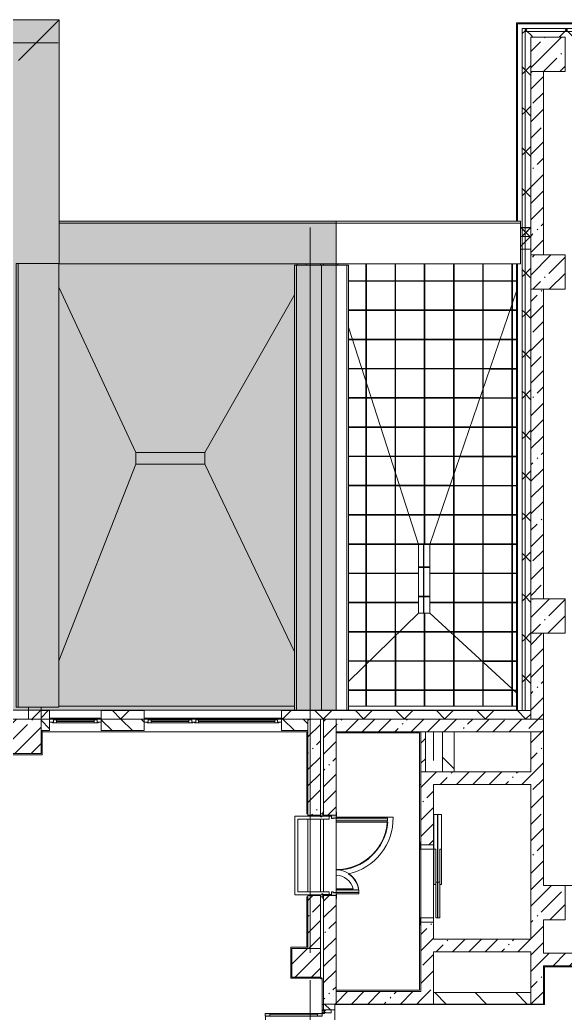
# Model space of a CAD drawing. Header units: millimetres. Extents: x 81682 to 274809, y -8553 to 29000.
# Drawn here: x 181039 to 190559, y 10072 to 27400 of the extents above; entities that cross this region are included whole.
import ezdxf

# ---------------------------------------------------------------- set-up
doc = ezdxf.new("R2010")
doc.units = ezdxf.units.MM
doc.linetypes.add('200_ШТРИХ__ш1_п0_6_', pattern=[800, 500, -300])
doc.linetypes.add('Осевая', pattern=[3175, 635, -476.25, 1587.5, -476.25])
for name, color, linetype, lineweight in [('A-DETL-3', 7, 'Continuous', 5), ('A-DETL-MBND-1', 7, '200_ШТРИХ__ш1_п0_6_', 9), ('A-GENM-3', 7, 'Continuous', 5), ('A-GLAZ-3', 7, 'Continuous', 5), ('A-GLAZ-CWMG-2', 7, 'Continuous', 5), ('A-ROOF', 7, 'Continuous', 5), ('A-ROOF-PATT', 7, 'Continuous', 5), ('A-WALL', 7, 'Continuous', 9), ('A-WALL-7', 7, 'Continuous', 5), ('I-WALL-2', 7, 'Continuous', 5), ('S-COLS-1', 7, 'Continuous', 5), ('Оси', 7, 'Continuous', 9), ('Оси-2', 7, 'Осевая', 9)]:
    doc.layers.add(name, color=color, linetype=linetype, lineweight=lineweight)
doc.layers.add('A-DETL-GENF-2', color=7, linetype='Continuous', lineweight=9, true_color=0xc0c0c0, transparency=0.4)
for name, color, linetype, lineweight, true_color in [('A-DETL-GENF-3', 7, 'Continuous', 5, 0xaaaaaa), ('A-DETL-GENF-4', 7, 'Continuous', 5, 0xe2e2e2), ('A-DOOR-3', 7, 'Continuous', 5, 0xe2e2e2), ('A-DOOR-4', 7, 'Continuous', 5, 0xaaaaaa), ('A-DOOR-FRAM-2', 7, 'Continuous', 5, 0xe2e2e2), ('A-DOOR-FRAM-4', 7, 'Continuous', 5, 0xaaaaaa), ('A-FLOR-1', 7, 'Continuous', 5, 0xb7b7b7), ('A-FLOR-2', 7, 'Continuous', 5, 0xaaaaaa), ('A-GENM-4', 7, 'Continuous', 5, 0x737373), ('A-WALL-8', 7, 'Continuous', 5, 0x737373), ('I-WALL-3', 7, 'Continuous', 5, 0x737373)]:
    doc.layers.add(name, color=color, linetype=linetype, lineweight=lineweight, true_color=true_color)
pattern_1 = [(45, (147798.7, 0), (-353.5534, 353.5534), []), (135, (147798.7, 0), (-353.5534, -353.5534), [])]
pattern_2 = [(45, (147798.7, 0), (-285.123, 285.123), []), (45, (148083.8, 0), (-285.123, 285.123), [504.031, -100.806, 16.764, -84.042])]
pattern_3 = [(135, (147798.7, 0), (-353.5534, -353.5534), [])]

# ---------------------------------------------------------------- blocks, each defined once
blk = doc.blocks.new('парапет1 - парапет-18629556-3_7_3_птичка')
at = {"layer": 'A-GENM-3'}
blk.add_line((-2411, 27400), (33928, 27400), dxfattribs=at)
at = {"layer": 'A-GENM-4'}
for p, q in [((33926, 27398), (33219, 26691)), ((33928, 27398), (33928, 23147)), ((33928, 23147), (33920, 23147))]:
    blk.add_line(p, q, dxfattribs=at)
blk = doc.blocks.new('BSC_Колонна _Прямоугольная - 600х600-V72-3_7_3_птичка')
at = {"layer": 'S-COLS-1'}
h = blk.add_hatch(dxfattribs=at)
h.set_pattern_fill('FP_83', color=256, style=0, pattern_type=2)
h.set_pattern_definition([(45, (-42460, -26800), (-285.123, 285.123), []), (45, (-42174.88, -26800), (-285.123, 285.123), [504.031, -100.806, 16.764, -84.042])])
h.paths.add_polyline_path([(-300, -300), (300, -300), (300, 300), (-300, 300)])
for p, q in [((300, 300), (-300, 300)), ((-300, 300), (-300, -300)), ((300, -300), (300, 300)), ((-300, -300), (300, -300))]:
    blk.add_line(p, q, dxfattribs=at)
blk = doc.blocks.new('BSC_Колонна _Прямоугольная - 600х600-V77-3_7_3_птичка')
at = {"layer": 'S-COLS-1'}
h = blk.add_hatch(dxfattribs=at)
h.set_pattern_fill('FP_89', color=256, style=0, pattern_type=2)
h.set_pattern_definition([(45, (-42460, -17000), (-285.123, 285.123), []), (45, (-42174.88, -17000), (-285.123, 285.123), [504.031, -100.806, 16.764, -84.042])])
h.paths.add_polyline_path([(-300, -300), (300, -300), (300, 300), (-300, 300)])
for p, q in [((300, 300), (-300, 300)), ((-300, 300), (-300, -300)), ((300, -300), (300, 300)), ((-300, -300), (300, -300))]:
    blk.add_line(p, q, dxfattribs=at)
blk = doc.blocks.new('BSC_Колонна _Прямоугольная - 600х600-V78-3_7_3_птичка')
at = {"layer": 'S-COLS-1'}
h = blk.add_hatch(dxfattribs=at)
h.set_pattern_fill('FP_90', color=256, style=0, pattern_type=2)
h.set_pattern_definition([(45, (-42460, -23000), (-285.123, 285.123), []), (45, (-42174.88, -23000), (-285.123, 285.123), [504.031, -100.806, 16.764, -84.042])])
h.paths.add_polyline_path([(-300, -300), (300, -300), (300, 300), (-300, 300), (-300, -210)])
for p, q in [((300, 300), (-300, 300)), ((-300, 300), (-300, -300)), ((300, -300), (300, 300)), ((-300, -300), (300, -300))]:
    blk.add_line(p, q, dxfattribs=at)
blk = doc.blocks.new('BSC_Колонна _Прямоугольная - 600х600-V92-3_7_3_птичка')
at = {"layer": 'S-COLS-1'}
h = blk.add_hatch(dxfattribs=at)
h.set_pattern_fill('FP_102', color=256, style=0, pattern_type=2)
h.set_pattern_definition([(45, (-33310, -14900), (-285.123, 285.123), []), (45, (-33024.88, -14900), (-285.123, 285.123), [504.031, -100.806, 16.764, -84.042])])
h.paths.add_polyline_path([(-300, -300), (300, -300), (300, 300), (-300, 300), (-300, -208)])
for p, q in [((300, 300), (-300, 300)), ((-300, 300), (-300, -300)), ((300, -300), (300, 300)), ((-300, -300), (300, -300))]:
    blk.add_line(p, q, dxfattribs=at)
blk = doc.blocks.new('110_Дверь_СКБ_2Ст - Д-2 1450x2100h_Лестничная клетка EIS60-31576737-3_7_3_птичка')
at = {"layer": 'A-DOOR-3'}
for points in [[(-588, 507), (-588, 1010), (-638, 1010), (-638, 110), (-588, 110)], [(662, 510), (612, 510), (612, 110), (662, 110)], [(712, 30), (698, 30), (698, -110), (712, -110)]]:
    blk.add_hatch(color=256, dxfattribs=at).paths.add_polyline_path(points)
h = blk.add_hatch(color=256, dxfattribs=at)
h.paths.add_polyline_path([(712, 110), (662, 110), (662, 60), (652, 60), (652, 30), (712, 30)])
h.paths.add_polyline_path([(-628, 30), (-628, 60), (-638, 60), (-638, 110), (-688, 110), (-688, 30)])
at = {"layer": 'A-DOOR-FRAM-2'}
for points in [[(-673, 110), (-673, 118), (-743, 118), (-743, 110), (-697, 110)], [(-673, 30), (-688, 30), (-688, -110), (-673, -110)], [(767, 110), (767, 118), (698, 118), (698, 110)], [(-673, -110), (-743, -110), (-743, -118), (-673, -118)], [(767, -118), (767, -110), (698, -110), (698, -118)]]:
    blk.add_hatch(color=256, dxfattribs=at).paths.add_polyline_path(points)
at = {"layer": 'A-DOOR-4'}
for p, q in [((-638, 1010), (-638, 110)), ((-588, 1010), (-638, 1010)), ((-588, 110), (-588, 1010)), ((662, 510), (612, 510)), ((612, 510), (612, 110)), ((662, 110), (662, 510)), ((-638, 110), (-588, 110)), ((612, 110), (662, 110))]:
    blk.add_line(p, q, dxfattribs=at)
for centre, radius, start, end in [((-638, 110), 900, 0, 90), ((662, 110), 400, 90, 180)]:
    blk.add_arc(centre, radius, start, end, dxfattribs=at)
at = {"layer": 'A-DOOR-FRAM-4'}
for p, q in [((-673, 118), (-743, 118)), ((-743, 118), (-743, 110)), ((-743, 110), (-673, 110)), ((-638, 110), (-688, 110)), ((-688, 110), (-688, 30)), ((-688, 30), (-628, 30)), ((-673, 30), (-688, 30)), ((-688, 30), (-688, -110)), ((-673, 110), (-673, 118)), ((-673, -110), (-673, 30)), ((-638, 60), (-638, 110)), ((-628, 60), (-638, 60)), ((-628, 30), (-628, 60)), ((662, 60), (652, 60)), ((652, 60), (652, 30)), ((652, 30), (712, 30)), ((662, 110), (662, 60)), ((712, 110), (662, 110)), ((767, 118), (698, 118)), ((698, 118), (698, 110)), ((698, 110), (767, 110)), ((712, 30), (698, 30)), ((698, 30), (698, -110)), ((712, 30), (712, 110)), ((712, -110), (712, 30)), ((767, 110), (767, 118)), ((-673, -110), (-743, -110)), ((-743, -110), (-743, -118)), ((-743, -118), (-673, -118)), ((-688, -110), (-673, -110)), ((-673, -118), (-673, -110)), ((698, -110), (712, -110)), ((767, -110), (698, -110)), ((698, -110), (698, -118)), ((698, -118), (767, -118)), ((767, -118), (767, -110))]:
    blk.add_line(p, q, dxfattribs=at)
blk = doc.blocks.new('Gfhfgtnyfz rhsirf 1 - Gfhfgtnyfz rhsirf 3-21026214-3_7_3_птичка')
at = {"layer": 'A-GENM-3'}
for p, q in [((38780, 23120), (38966, 23120)), ((38966, 23120), (38998, 23120)), ((38966, 15358), (38966, 23120)), ((38998, 23120), (38999, 23120)), ((38999, 15358), (38999, 23120))]:
    blk.add_line(p, q, dxfattribs=at)
at = {"layer": 'A-GENM-4'}
for p, q in [((38057, 23120), (38057, 15358)), ((38057, 23120), (38058, 23120)), ((38058, 23120), (38090, 23120)), ((38090, 23120), (38528, 23120)), ((38090, 23120), (38090, 15358)), ((38528, 23120), (38780, 23120)), ((38528, 15358), (38528, 23120))]:
    blk.add_line(p, q, dxfattribs=at)
blk = doc.blocks.new('парапет6 - парапет-21094616-3_7_3_птичка')
at = {"layer": 'A-GENM-4'}
for p, q in [((33173, 23147), (33173, 15407)), ((33173, 23147), (33174, 23147)), ((33174, 23147), (33211, 23147)), ((33211, 23147), (33920, 23147)), ((33211, 23147), (33211, 15407)), ((33920, 15407), (33920, 23147)), ((33174, 15407), (33173, 15407)), ((33211, 15407), (33174, 15407)), ((33920, 15407), (33211, 15407))]:
    blk.add_line(p, q, dxfattribs=at)
blk = doc.blocks.new('120_Окно_СКБ_1Ст - 120_Окно_СКБ_1Ст 900х2500_h_-20664874-3_7_3_птичка')
at = {"layer": 'A-GLAZ-3'}
for p, q in [((-450, -127), (-450, -57)), ((-450, -57), (-380, -57)), ((450, -57), (-450, -57)), ((-380, -127), (-450, -127)), ((-450, -127), (-400, -127)), ((-380, -127), (-400, -127)), ((-400, -127), (-400, -137)), ((-400, -137), (400, -137)), ((400, -137), (-400, -137)), ((-380, -57), (-380, -127)), ((380, -87), (-380, -87)), ((-380, -87), (-380, -127)), ((-330, -137), (-330, -87)), ((-330, -107), (330, -107)), ((330, -117), (-330, -117)), ((330, -137), (330, -87)), ((380, -127), (380, -57)), ((380, -57), (450, -57)), ((380, -127), (380, -87)), ((450, -127), (380, -127)), ((400, -127), (380, -127)), ((400, -127), (450, -127)), ((400, -137), (400, -127)), ((450, -57), (450, -127))]:
    blk.add_line(p, q, dxfattribs=at)
blk = doc.blocks.new('120_Окно_СКБ_2Ст - 120_Окно_СКБ_2Ст 2400х2500 _мал створка слева_-22817474-3_7_3_птичка')
at = {"layer": 'A-GLAZ-3'}
for p, q in [((-1130, 127), (-1200, 127)), ((-1200, 127), (-1200, 57)), ((-1200, 127), (-1150, 127)), ((-1200, 57), (-1130, 57)), ((1200, 57), (-1200, 57)), ((-1150, 127), (-1150, 137)), ((-1150, 137), (320, 137)), ((320, 137), (-1150, 137)), ((-1130, 127), (-1150, 127)), ((-1130, 57), (-1130, 127)), ((-1130, 87), (-1130, 127)), ((300, 87), (-1130, 87)), ((-1080, 137), (-1080, 87)), ((250, 117), (-1080, 117)), ((-1080, 107), (250, 107)), ((250, 137), (250, 87)), ((370, 127), (300, 127)), ((300, 127), (300, 57)), ((300, 127), (300, 87)), ((320, 127), (300, 127)), ((300, 57), (370, 57)), ((320, 137), (320, 127)), ((320, 127), (350, 127)), ((350, 127), (350, 137)), ((350, 137), (1150, 137)), ((1150, 137), (350, 137)), ((370, 127), (350, 127)), ((370, 57), (370, 127)), ((370, 87), (370, 127)), ((1130, 87), (370, 87)), ((420, 137), (420, 87)), ((1080, 117), (420, 117)), ((420, 107), (1080, 107)), ((1080, 137), (1080, 87)), ((1200, 127), (1130, 127)), ((1130, 127), (1130, 57)), ((1130, 127), (1130, 87)), ((1150, 127), (1130, 127)), ((1130, 57), (1200, 57)), ((1150, 137), (1150, 127)), ((1150, 127), (1200, 127)), ((1200, 57), (1200, 127))]:
    blk.add_line(p, q, dxfattribs=at)
blk = doc.blocks.new('BSC_Колонна _Прямоугольная - 500х500-V178-3_7_3_птичка')
at = {"layer": 'S-COLS-1'}
h = blk.add_hatch(dxfattribs=at)
h.set_pattern_fill('FP_152', color=256, style=0, pattern_type=2)
h.set_pattern_definition([(45, (-38240, -10950), (-285.123, 285.123), []), (45, (-37954.88, -10950), (-285.123, 285.123), [504.031, -100.806, 16.764, -84.042])])
h.paths.add_polyline_path([(-250, -250), (250, -250), (250, 250), (-250, 250)])
for p, q in [((250, 250), (-250, 250)), ((-250, 250), (-250, -250)), ((250, -250), (250, 250)), ((-250, -250), (250, -250))]:
    blk.add_line(p, q, dxfattribs=at)
blk = doc.blocks.new('парапет10 - парапет-22960140-3_7_3_птичка')
at = {"layer": 'A-GENM-3'}
for p, q in [((41980, 23888), (33928, 23888)), ((38760, 23851), (41980, 23851)), ((41980, 23888), (41980, 23887)), ((41980, 23887), (41980, 23851)), ((41980, 23851), (41980, 23142)), ((41980, 23142), (38760, 23142))]:
    blk.add_line(p, q, dxfattribs=at)
at = {"layer": 'A-GENM-4'}
for p, q in [((33928, 23851), (38760, 23851)), ((38760, 23142), (33920, 23142))]:
    blk.add_line(p, q, dxfattribs=at)
blk = doc.blocks.new('DOR_Дверь лифта - 1350х2050h-V189-3_7_3_птичка')
at = {"layer": 'A-DOOR-4'}
for p, q in [((-600, 125), (-720, 125)), ((-720, 125), (-720, 110)), ((-720, 110), (-600, 110)), ((-675, 110), (-675, -110)), ((-600, 110), (-675, 110)), ((-600, 110), (-600, 125)), ((600, 110), (-600, 110)), ((-600, 110), (-600, -110)), ((720, 125), (600, 125)), ((600, 125), (600, 110)), ((600, -110), (600, 110)), ((675, 110), (600, 110)), ((600, 110), (720, 110)), ((675, -110), (675, 110)), ((720, 110), (720, 125)), ((-675, -110), (-600, -110)), ((-600, -110), (600, -110)), ((-600, -150), (-600, -180)), ((20, -150), (-600, -150)), ((-20, -120), (-20, -150)), ((600, -120), (-20, -120)), ((-20, -150), (600, -150)), ((20, -180), (20, -150)), ((600, -110), (675, -110)), ((600, -150), (600, -120)), ((-600, -180), (20, -180)), ((-600, -190), (-600, -220)), ((20, -190), (-600, -190)), ((-600, -220), (20, -220)), ((-20, -220), (-20, -250)), ((600, -220), (-20, -220)), ((-20, -250), (600, -250)), ((20, -220), (20, -190)), ((600, -250), (600, -220))]:
    blk.add_line(p, q, dxfattribs=at)
at = {"layer": 'A-DOOR-FRAM-4'}
for p, q in [((600, -117), (600, -120)), ((1203, -117), (600, -117)), ((600, -120), (1200, -120)), ((1200, -120), (1200, -180)), ((1203, -183), (1203, -117)), ((1200, -180), (20, -180)), ((20, -180), (20, -183)), ((20, -183), (1203, -183)), ((1203, -187), (20, -187)), ((20, -187), (20, -190)), ((20, -190), (1200, -190)), ((600, -250), (600, -253)), ((1200, -250), (600, -250)), ((600, -253), (1203, -253)), ((1200, -190), (1200, -250)), ((1203, -253), (1203, -187))]:
    blk.add_line(p, q, dxfattribs=at)
blk = doc.blocks.new('Дверь_Витражная_остекление_ - ДВН_ДАО_Главный вход_1800 в свету 5-32258809-3_7_3_птичка')
at = {"layer": 'A-DETL-GENF-4'}
for points in [[(-947.5, -1012.5), (-947.5, -20), (-992.5, -20), (-992.5, -1012.5)], [(1042.5, -1012.5), (1042.5, -20), (997.5, -20), (997.5, -1012.5)]]:
    blk.add_hatch(color=256, dxfattribs=at).paths.add_polyline_path(points)
at = {"layer": 'A-DETL-GENF-3'}
for p, q in [((-947.5, -20), (-992.5, -20)), ((-992.5, -1012.5), (-992.5, -20)), ((-947.5, -20), (-992.5, -20)), ((-992.5, -20), (-992.5, -1012.5)), ((-992.5, -100), (-947.5, -100)), ((-982.5, -932.5), (-982.5, -100)), ((-947.5, -1012.5), (-947.5, -20)), ((-947.5, -1012.5), (-947.5, -20)), ((988.5, -932.5), (988.5, -100)), ((997.5, -1012.5), (997.5, -20)), ((997.5, -20), (997.5, -1012.5)), ((1042.5, -100), (997.5, -100)), ((1032.5, -932.5), (1032.5, -100)), ((1042.5, -1012.5), (1042.5, -20)), ((1042.5, -1012.5), (1042.5, -20)), ((-992.5, -932.5), (-947.5, -932.5)), ((-992.5, -1012.5), (-947.5, -1012.5)), ((-992.5, -1012.5), (-947.5, -1012.5)), ((1042.5, -932.5), (997.5, -932.5)), ((1042.5, -1012.5), (997.5, -1012.5)), ((997.5, -1012.5), (1042.5, -1012.5))]:
    blk.add_line(p, q, dxfattribs=at)
at = {"layer": 'A-DOOR-4'}
for p, q in [((-1042.5, 20), (-992.5, 20)), ((-1042.5, -20), (-1042.5, 20)), ((-992.5, 20), (-992.5, -20)), ((992.5, 20), (1042.5, 20)), ((992.5, -20), (992.5, 20)), ((1042.5, 20), (1042.5, -20)), ((-992.5, -20), (-1042.5, -20)), ((-992.5, -1012.5), (-992.5, -20)), ((992.5, -1012.5), (992.5, -20)), ((1042.5, -20), (992.5, -20))]:
    blk.add_line(p, q, dxfattribs=at)
for centre, start, end in [((992.5, -20), 208.98841, 212.15997), ((992.5, -20), 218.4779, 270), ((-992.5, -20), 270, 285.59895)]:
    blk.add_arc(centre, 992.5, start, end, dxfattribs=at)
blk = doc.blocks.new('Прямоугольный импост - Импост структурный с накладкой - 160мм Темный-32469899-3_7_3_птичка')
at = {"layer": 'A-GLAZ-CWMG-2'}
for p, q in [((0, 17), (-50, 17)), ((-50, 17), (-50, 0)), ((-50, 0), (-40, 0)), ((-40, 0), (-40, -40)), ((-10, -40), (-10, 0)), ((-10, 0), (0, 0)), ((0, 0), (0, 17)), ((-40, -40), (-50, -40)), ((-50, -40), (-50, -140)), ((-50, -140), (0, -140)), ((0, -40), (-10, -40)), ((0, -140), (0, -40))]:
    blk.add_line(p, q, dxfattribs=at)

msp = doc.modelspace()

# ---------------------------------------------------------------- hatches: boundary and pattern name
at = {"layer": 'A-DETL-GENF-2'}
msp.add_hatch(color=256, dxfattribs=at).paths.add_polyline_path([(146870.9, 14774.9), (147530.7, 14774.9), (147530.7, 15358), (186558.7, 15358), (186558.7, 23888.3), (181726.8, 23888.3), (181726.8, 27398.1), (145389.6, 27398.1), (145389.6, 14774.9), (146404.8, 14774.9)])
at = {"layer": 'A-ROOF-PATT'}
h = msp.add_hatch(dxfattribs=at)
h.set_pattern_fill('FP_161', color=256, style=0, pattern_type=2)
h.set_pattern_definition([(0, (147813.77, -96.4), (0, 509.904), []), (0, (147813.77, -106.4), (0, 509.904), []), (90, (147818.77, -101.4), (-510, 3e-14), []), (90, (147808.77, -101.4), (-510, 3e-14), [])])
h.paths.add_polyline_path([(187998.7, 18250), (188198.7, 18250), (189708.7, 22668.2), (189708.7, 23141.9), (186588.7, 23141.9), (186588.7, 23120.1), (186777.4, 23120.1), (186777.4, 22038.8), (187887.9, 18593.7)])
h = msp.add_hatch(dxfattribs=at)
h.set_pattern_fill('FP_158', color=256, style=0, pattern_type=2)
h.set_pattern_definition([(270, (147885.3, -106.3), (509.179, 3e-14), []), (270, (147875.3, -106.3), (509.179, 3e-14), []), (0, (147880.3, -111.3), (0, 510), []), (0, (147880.3, -101.3), (0, 510), [])])
h.paths.add_polyline_path([(189708.7, 15660.1), (189708.7, 22668.2), (188198.7, 18250), (188198.7, 17050), (189503.9, 15848.6)])
h = msp.add_hatch(dxfattribs=at)
h.set_pattern_fill('FP_159', color=256, style=0, pattern_type=2)
h.set_pattern_definition([(90, (147880.7, -1125), (-509.077, 3e-14), []), (90, (147890.7, -1125), (-509.077, 3e-14), []), (180, (147885.7, -1120), (-6e-14, -510), []), (180, (147885.7, -1130), (-6e-14, -510), [])])
h.paths.add_polyline_path([(186777.4, 15858.1), (187998.7, 17050), (187998.7, 18250), (186777.4, 22038.8), (186777.4, 17005.5)])
h = msp.add_hatch(dxfattribs=at)
h.set_pattern_fill('FP_162', color=256, style=0, pattern_type=2)
h.set_pattern_definition([(0, (147798.7, 5), (0, 510), []), (0, (147798.7, -5), (0, 510), []), (90, (147803.7, 0), (-510, 3e-14), []), (90, (147793.7, 0), (-510, 3e-14), [])])
h.paths.add_polyline_path([(188198.7, 17050), (188198.7, 18250), (187998.7, 18250), (187998.7, 17050)])
h = msp.add_hatch(dxfattribs=at)
h.set_pattern_fill('FP_160', color=256, style=0, pattern_type=2)
h.set_pattern_definition([(180, (147814.63, -79.3), (-6e-14, -509.031), []), (180, (147814.63, -69.3), (-6e-14, -509.031), []), (270, (147809.63, -74.3), (510, 3e-14), []), (270, (147819.63, -74.3), (510, 3e-14), [])])
h.paths.add_polyline_path([(189708.7, 15430), (189708.7, 15660.1), (188198.7, 17050), (187998.7, 17050), (186777.4, 15858.1), (186777.4, 15430), (188198.7, 15430)])
at = {"layer": 'A-WALL-7'}
h = msp.add_hatch(dxfattribs=at)
h.set_pattern_fill('FP_79', color=256, style=0, pattern_type=2)
h.set_pattern_definition(pattern_1)
h.paths.add_polyline_path([(189808.7, 15350), (189858.7, 15350), (189858.7, 27250), (189808.7, 27250), (189808.7, 15358)])
h = msp.add_hatch(dxfattribs=at)
h.set_pattern_fill('FP_79', color=256, style=0, pattern_type=2)
h.set_pattern_definition(pattern_1)
h.paths.add_polyline_path([(232368.7, 27200), (232368.7, 27250), (228148.7, 27250), (228148.7, 27200), (232167.6, 27200)])
h.paths.add_polyline_path([(224243.9, 27200), (225048.7, 27200), (225048.7, 27250), (224148.7, 27250), (224148.7, 27200)])
h.paths.add_polyline_path([(214908.7, 27200), (214908.7, 27250), (210658.7, 27250), (210658.7, 27200), (213989.6, 27200)])
h.paths.add_polyline_path([(217408.7, 27200), (218608.7, 27200), (218608.7, 27250), (217408.7, 27250)])
h.paths.add_polyline_path([(220708.7, 27200), (222048.7, 27200), (222048.7, 27250), (220708.7, 27250)])
h.paths.add_polyline_path([(209328.6, 27200), (209758.7, 27200), (209758.7, 27250), (207658.7, 27250), (207658.7, 27200), (208396.4, 27200)])
h.paths.add_polyline_path([(206532, 27200), (206758.7, 27200), (206758.7, 27250), (205658.7, 27250), (205658.7, 27200)])
h.paths.add_polyline_path([(201871, 27200), (202558.7, 27200), (202558.7, 27250), (201058.7, 27250), (201058.7, 27200)])
h.paths.add_polyline_path([(198142.2, 27200), (198558.7, 27200), (198558.7, 27250), (197459, 27250), (197459, 27200)])
h.paths.add_polyline_path([(189958.7, 27200), (192358.7, 27200), (192358.7, 27250), (189858.7, 27250), (189858.7, 27200)])
h.paths.add_polyline_path([(195458.7, 27200), (196559, 27200), (196559, 27250), (195458.7, 27250)])
h = msp.add_hatch(dxfattribs=at)
h.set_pattern_fill('FP_79', color=256, style=0, pattern_type=2)
h.set_pattern_definition(pattern_1)
h.paths.add_polyline_path([(189958.7, 15350), (189958.7, 27200), (189858.7, 27200), (189858.7, 15350)])
h = msp.add_hatch(dxfattribs=at)
h.set_pattern_fill('FP_79', color=256, style=0, pattern_type=2)
h.set_pattern_definition(pattern_1)
h.paths.add_polyline_path([(232368.7, 27100), (232368.7, 27200), (228148.7, 27200), (228148.7, 27100), (232167.6, 27100)])
h.paths.add_polyline_path([(217408.7, 27100), (218608.7, 27100), (218608.7, 27200), (217408.7, 27200)])
h.paths.add_polyline_path([(220708.7, 27100), (222048.7, 27100), (222048.7, 27200), (220708.7, 27200)])
h.paths.add_polyline_path([(214908.7, 27100), (214908.7, 27200), (210658.7, 27200), (210658.7, 27100), (213989.6, 27100)])
h.paths.add_polyline_path([(224148.7, 27100), (225048.7, 27100), (225048.7, 27200), (224148.7, 27200)])
h.paths.add_polyline_path([(202558.7, 27100), (202558.7, 27200), (201058.7, 27200), (201058.7, 27100), (201871, 27100)])
h.paths.add_polyline_path([(209328.6, 27100), (209758.7, 27100), (209758.7, 27200), (207658.7, 27200), (207658.7, 27100), (208396.4, 27100)])
h.paths.add_polyline_path([(205658.7, 27100), (206758.7, 27100), (206758.7, 27200), (205658.7, 27200)])
h.paths.add_polyline_path([(196559, 27100), (196559, 27200), (195458.7, 27200), (195458.7, 27100), (196277.7, 27100)])
h.paths.add_polyline_path([(197459, 27100), (198558.7, 27100), (198558.7, 27200), (197459, 27200)])
h.paths.add_polyline_path([(191616.7, 27100), (192358.7, 27100), (192358.7, 27200), (189958.7, 27200), (189958.7, 27100), (190558.7, 27100)])
h = msp.add_hatch(dxfattribs=at)
h.set_pattern_fill('FP_79', color=256, style=0, pattern_type=2)
h.set_pattern_definition(pattern_1)
h.paths.add_polyline_path([(189958.7, 23620), (189958.7, 23770), (189778.7, 23770), (189778.7, 23620)])
h = msp.add_hatch(dxfattribs=at)
h.set_pattern_fill('FP_79', color=256, style=0, pattern_type=2)
h.set_pattern_definition(pattern_1)
h.paths.add_polyline_path([(189752.3, 15200), (189958.7, 15200), (189958.7, 15350), (185608.7, 15350), (185608.7, 15200), (187887.9, 15200)])
h.paths.add_polyline_path([(177808.7, 15200), (179908.7, 15200), (179908.7, 15350), (177815.7, 15349), (177815.7, 15288), (177808.7, 15285), (177035.7, 15288), (177035.7, 15350), (173408.9, 15349), (173408.9, 15288), (173401.9, 15285), (172228.9, 15288), (172228.9, 15350), (167588.7, 15349), (167588.7, 15288), (167581.7, 15285), (166808.7, 15288), (166808.7, 15350), (162581.7, 15349), (162581.7, 15288), (162574.7, 15285), (162401.7, 15288), (162401.5, 15350), (160658.7, 15350), (160658.7, 15200), (177799.4, 15200)])
h.paths.add_polyline_path([(182458.7, 15200), (183208.7, 15200), (183208.7, 15350), (182458.7, 15350)])
h.paths.add_polyline_path([(181408.7, 15200), (181558.7, 15200), (181558.7, 15350), (181408.7, 15350), (181408.7, 15270.2)])
h.paths.add_polyline_path([(156058.7, 15200), (156058.7, 15350), (155458.7, 15350), (155458.7, 15200)])
h.paths.add_polyline_path([(157558.7, 15200), (157558.7, 15350), (156958.7, 15350), (156958.7, 15200), (157125.2, 15200)])
h.paths.add_polyline_path([(152464.2, 15200), (154558.7, 15200), (154558.7, 15350), (147838.7, 15350), (147838.7, 15293), (147688.7, 15293), (147688.7, 15200), (152458.7, 15200)])
h.paths.add_polyline_path([(181038.7, 15200), (181033.7, 15350), (180808.7, 15350), (180808.7, 15200)])
h = msp.add_hatch(dxfattribs=at)
h.set_pattern_fill('FP_77', color=256, style=0, pattern_type=2)
h.set_pattern_definition([(135, (147798.7, 0), (-176.7767, -176.7767), [])])
h.paths.add_polyline_path([(181558.7, 15000), (181558.7, 15200), (181408.7, 15200), (181408.7, 15000)])
h.paths.add_polyline_path([(183208.7, 15000), (183208.7, 15200), (182458.7, 15200), (182458.7, 15000)])
h.paths.add_polyline_path([(186023.5, 15000), (186068.7, 15000), (186068.7, 15200), (185608.7, 15200), (185608.7, 15000)])
at = {"layer": 'I-WALL-2'}
h = msp.add_hatch(dxfattribs=at)
h.set_pattern_fill('FP_75', color=256, style=0, pattern_type=2)
h.set_pattern_definition(pattern_2)
h.paths.add_polyline_path([(189958.7, 15200), (190178.7, 15200), (190178.7, 16700), (189958.7, 16700), (189958.7, 15848.6)])
h.paths.add_polyline_path([(189958.7, 17300), (190178.7, 17300), (190178.7, 22700), (189958.7, 22700), (189958.7, 20476.2)])
h.paths.add_polyline_path([(189958.7, 23300), (190178.7, 23300), (190178.7, 26500), (189958.7, 26500), (189958.7, 23368.5)])
h = msp.add_hatch(dxfattribs=at)
h.set_pattern_fill('FP_75', color=256, style=0, pattern_type=2)
h.set_pattern_definition(pattern_2)
h.paths.add_polyline_path([(189778.7, 23400), (189958.7, 23400), (189958.7, 23620), (189778.7, 23620)])
h = msp.add_hatch(dxfattribs=at)
h.set_pattern_fill('FP_79', color=256, style=0, pattern_type=2)
h.set_pattern_definition(pattern_1)
h.paths.add_polyline_path([(181188.7, 15358), (181188.7, 15407.3), (181038.7, 15407.3), (181038.7, 15358)])
h = msp.add_hatch(dxfattribs=at)
h.set_pattern_fill('FP_79', color=256, style=0, pattern_type=2)
h.set_pattern_definition(pattern_1)
h.paths.add_polyline_path([(181038.7, 15200), (181188.7, 15200), (181188.7, 15358), (181038.7, 15358), (181038.7, 15270.2)])
h = msp.add_hatch(dxfattribs=at)
h.set_pattern_fill('FP_75', color=256, style=0, pattern_type=2)
h.set_pattern_definition(pattern_2)
h.paths.add_polyline_path([(181362.5, 15358), (181408.7, 15358), (181408.7, 15407.3), (181188.7, 15407.3), (181188.7, 15358)])
h = msp.add_hatch(dxfattribs=at)
h.set_pattern_fill('FP_75', color=256, style=0, pattern_type=2)
h.set_pattern_definition(pattern_2)
h.paths.add_polyline_path([(181362.5, 15200), (181408.7, 15200), (181408.7, 15358), (181188.7, 15358), (181188.7, 15200)])
h = msp.add_hatch(dxfattribs=at)
h.set_pattern_fill('FP_75', color=256, style=0, pattern_type=2)
h.set_pattern_definition(pattern_2)
h.paths.add_polyline_path([(186068.7, 11200), (186288.7, 11200), (186288.7, 12125), (186068.7, 12125), (186068.7, 11221)])
h.paths.add_polyline_path([(186068.7, 13525), (186288.7, 13525), (186288.7, 15200), (186068.7, 15200), (186068.7, 13534.8)])
h = msp.add_hatch(dxfattribs=at)
h.set_pattern_fill('FP_75', color=256, style=0, pattern_type=2)
h.set_pattern_definition(pattern_2)
h.paths.add_polyline_path([(186489.6, 10230), (186558.7, 10230), (186558.7, 12125), (186338.7, 12125), (186338.7, 10230)])
h.paths.add_polyline_path([(186508.7, 13525), (186558.7, 13525), (186558.7, 15200), (186338.7, 15200), (186338.7, 13525), (186478.7, 13525)])
h = msp.add_hatch(dxfattribs=at)
h.set_pattern_fill('FP_75', color=256, style=0, pattern_type=2)
h.set_pattern_definition(pattern_2)
h.paths.add_polyline_path([(188618.7, 14980), (190178.7, 14980), (190178.7, 15200), (186558.7, 15200), (186558.7, 14980), (188418.7, 14980)])
h = msp.add_hatch(dxfattribs=at)
h.set_pattern_fill('FP_80', color=256, style=0, pattern_type=2)
h.set_pattern_definition([(45, (147798.7, 0), (-176.7767, 176.7767), [])])
h.paths.add_polyline_path([(188118.7, 14280), (188118.7, 14980), (188038.7, 14980), (188038.7, 14280)])
h = msp.add_hatch(dxfattribs=at)
h.set_pattern_fill('FP_78', color=256, style=0, pattern_type=2)
h.set_pattern_definition(pattern_3)
h.paths.add_polyline_path([(188618.7, 14280), (188618.7, 14980), (188418.7, 14980), (188418.7, 14280)])
h = msp.add_hatch(dxfattribs=at)
h.set_pattern_fill('FP_75', color=256, style=0, pattern_type=2)
h.set_pattern_definition(pattern_2)
h.paths.add_polyline_path([(190178.7, 10230), (190178.7, 11700), (189958.7, 11700), (189958.7, 10230)])
h.paths.add_polyline_path([(190178.7, 12300), (190178.7, 14980), (189958.7, 14980), (189958.7, 12300)])
h = msp.add_hatch(dxfattribs=at)
h.set_pattern_fill('FP_75', color=256, style=0, pattern_type=2)
h.set_pattern_definition(pattern_2)
h.paths.add_polyline_path([(188258.7, 10230), (188258.7, 11660), (188038.7, 11660), (188038.7, 10230)])
h.paths.add_polyline_path([(188258.7, 13010), (188258.7, 14280), (188038.7, 14280), (188038.7, 13010)])
h = msp.add_hatch(dxfattribs=at)
h.set_pattern_fill('FP_75', color=256, style=0, pattern_type=2)
h.set_pattern_definition(pattern_2)
h.paths.add_polyline_path([(189958.7, 14060), (189958.7, 14280), (188258.7, 14280), (188258.7, 14060), (189752.3, 14060)])
h = msp.add_hatch(dxfattribs=at)
h.set_pattern_fill('FP_75', color=256, style=0, pattern_type=2)
h.set_pattern_definition(pattern_2)
h.paths.add_polyline_path([(189958.7, 11140), (189958.7, 11360), (188258.7, 11360), (188258.7, 11140), (189752.3, 11140)])
h = msp.add_hatch(dxfattribs=at)
h.set_pattern_fill('FP_75', color=256, style=0, pattern_type=2)
h.set_pattern_definition(pattern_2)
h.paths.add_polyline_path([(192558.7, 10900), (192558.7, 11120), (190178.7, 11120), (190178.7, 10900)])
h = msp.add_hatch(dxfattribs=at)
h.set_pattern_fill('FP_75', color=256, style=0, pattern_type=2)
h.set_pattern_definition(pattern_2)
h.paths.add_polyline_path([(188038.7, 10230), (188038.7, 10450), (186558.7, 10450), (186558.7, 10230), (187887.9, 10230)])
h = msp.add_hatch(dxfattribs=at)
h.set_pattern_fill('FP_78', color=256, style=0, pattern_type=2)
h.set_pattern_definition(pattern_3)
h.paths.add_polyline_path([(189958.7, 10230), (189958.7, 10430), (188258.7, 10430), (188258.7, 10230), (189752.3, 10230)])
h = msp.add_hatch(dxfattribs=at)
h.set_pattern_fill('FP_78', color=256, style=0, pattern_type=2)
h.set_pattern_definition(pattern_3)
h.paths.add_polyline_path([(186338.7, 7900), (186538.7, 7900), (186538.7, 8000), (186338.7, 8000)])
h.paths.add_polyline_path([(186338.7, 10130), (186538.7, 10130), (186538.7, 10230), (186338.7, 10230)])
at = {"layer": 'S-COLS-1'}
h = msp.add_hatch(dxfattribs=at)
h.set_pattern_fill('FP_75', color=256, style=0, pattern_type=2)
h.set_pattern_definition(pattern_2)
h.paths.add_polyline_path([(189958.7, 11700), (190558.7, 11700), (190558.7, 12300), (189958.7, 12300)])

# ---------------------------------------------------------------- linework, layer by layer
at = {"layer": 'A-DETL-3'}
for p, q in [((181726.8, 27398.1), (145389.6, 27398.1)), ((181726.8, 23888.3), (181726.8, 27398.1)), ((186558.7, 23888.3), (181726.8, 23888.3)), ((186558.7, 15358), (186558.7, 23888.3)), ((147530.7, 15358), (186558.7, 15358))]:
    msp.add_line(p, q, dxfattribs=at)
at = {"layer": 'A-DETL-MBND-1'}
msp.add_line((188258.7, 14980), (188258.7, 14280), dxfattribs=at)
at = {"layer": 'A-FLOR-1'}
for p, q in [((181718.3, 22736.6), (183065.7, 19850)), ((184265.7, 19850), (185836.1, 22605.7)), ((183065.7, 19850), (184265.7, 19850)), ((183065.7, 19650), (183065.7, 19850)), ((184265.7, 19650), (184265.7, 19850)), ((181718.3, 16218.6), (183065.7, 19650)), ((184265.7, 19650), (183065.7, 19650)), ((185836.2, 16374), (184265.7, 19650)), ((185836.8, 15430), (181718.3, 15430))]:
    msp.add_line(p, q, dxfattribs=at)
at = {"layer": 'A-FLOR-2'}
for p, q in [((181428.7, 14980), (181428.7, 14580)), ((186048.7, 13550), (186048.7, 14980)), ((188018.7, 14960), (186558.7, 14960)), ((188018.7, 10470), (188018.7, 14960)), ((181428.7, 14580), (180788.7, 14580)), ((188038.7, 14060), (188018.7, 14060)), ((186068.7, 13550), (186048.7, 13550)), ((186330.7, 13550), (186288.7, 13550)), ((186288.2, 13508.5), (185840.1, 13508.5)), ((185840.1, 13508.5), (185840.1, 12138.5)), ((185890.1, 12188.5), (185890.1, 13458.5)), ((185890.1, 13458.5), (186440.1, 13458.5)), ((186440.1, 13508.5), (186308.2, 13508.5)), ((186440.1, 13458.5), (186440.1, 13508.5)), ((187554.9, 13491.9), (186560.1, 13491.9)), ((186560.1, 13491.9), (186560.1, 13475)), ((186560.1, 13425), (186560.1, 13401.9)), ((186560.1, 13401.9), (187462.4, 13401.9)), ((186560.1, 12567), (186560.1, 12477)), ((185840.1, 12138.5), (186308.2, 12138.5)), ((186440.1, 12188.5), (185890.1, 12188.5)), ((186440.1, 12140), (186440.1, 12188.5)), ((186857.2, 12240.8), (186560.1, 12240.8)), ((186560.1, 12240.8), (186560.1, 12225)), ((186560.1, 12175), (186560.1, 12150.8)), ((186560.1, 12150.8), (186954.5, 12150.8)), ((195958.7, 12300), (190558.7, 12300)), ((186048.7, 11220), (186048.7, 12100)), ((186048.7, 12100), (186068.7, 12100)), ((186288.7, 12100), (186330.7, 12100)), ((185768.7, 10680), (185768.7, 11220)), ((185768.7, 11220), (186048.7, 11220)), ((203596.5, 10880), (190198.7, 10880)), ((190198.7, 10880), (190198.7, 10220)), ((186293.2, 10680), (185768.7, 10680)), ((186318.7, 10129.4), (186318.7, 10680)), ((186558.7, 10470), (188018.7, 10470)), ((186338.7, 10220), (186318.2, 10220)), ((186318.2, 10220), (186318.2, 10129.7)), ((190198.7, 10220), (186538.7, 10220))]:
    msp.add_line(p, q, dxfattribs=at)
for centre, radius, start, end in [((186560.1, 13472), 905, 270, 355.56313), ((186560.1, 13472), 995, 282.67054, 1.1511), ((186560.1, 12172), 305, 13.0427, 90), ((186560.1, 12172), 395, 7.73102, 56.45952), ((186560.1, 12172), 395, 356.92799, 0.44718)]:
    msp.add_arc(centre, radius, start, end, dxfattribs=at)
at = {"layer": 'A-ROOF'}
for p, q in [((189708.7, 22668.2), (188198.7, 18250)), ((187998.7, 18250), (186777, 22039.9)), ((187998.7, 17050), (187998.7, 18250)), ((187998.7, 18250), (188198.7, 18250)), ((188198.7, 18250), (188198.7, 17050)), ((186776.4, 15857.1), (187998.7, 17050)), ((188198.7, 17050), (187998.7, 17050)), ((188198.7, 17050), (189709.2, 15659.6)), ((189708.8, 15430), (186776.4, 15430))]:
    msp.add_line(p, q, dxfattribs=at)
at = {"layer": 'A-WALL'}
for p, q in [((189728.7, 27330), (189728.7, 23887.4)), ((192358.7, 27330), (189728.7, 27330)), ((189808.7, 27250), (189808.7, 15350)), ((192358.7, 27250), (189808.7, 27250)), ((189858.7, 27200), (189858.7, 15350)), ((192358.7, 27200), (189858.7, 27200)), ((189958.7, 23773), (189778.7, 23773)), ((189958.7, 23770), (189778.7, 23770)), ((189728.7, 23141.9), (189728.7, 15350)), ((181188.7, 15407.3), (181188.7, 15200)), ((181408.7, 15358), (181408.7, 15200)), ((181558.7, 15353), (181408.7, 15353)), ((181558.7, 15350), (181408.7, 15350)), ((183208.7, 15353), (182458.7, 15353)), ((183208.7, 15350), (182458.7, 15350)), ((189728.7, 15353), (185608.7, 15353)), ((189958.7, 15350), (185608.7, 15350)), ((189708.7, 15358), (189728.7, 15358)), ((181558.7, 15200), (181408.7, 15200)), ((183208.7, 15200), (182458.7, 15200)), ((186068.7, 15200), (185608.7, 15200)), ((188118.7, 14980), (188038.7, 14980)), ((188618.7, 14980), (188418.7, 14980)), ((188418.7, 14280), (188618.7, 14280)), ((186558.7, 10230), (186558.7, 10450)), ((188258.7, 10430), (188258.7, 10230)), ((189958.7, 10230), (189958.7, 10430)), ((186538.7, 10230), (186338.7, 10230))]:
    msp.add_line(p, q, dxfattribs=at)
at = {"layer": 'A-WALL-7'}
for p, q in [((189708.7, 27350), (197459, 27350)), ((189708.7, 27350), (189708.7, 23887.4)), ((189958.7, 23400), (189958.7, 26500)), ((189958.7, 23778), (189778.7, 23778)), ((189958.7, 23620), (189958.7, 23778)), ((189958.7, 23620), (189958.7, 23620)), ((189708.7, 23141.9), (189708.7, 15358)), ((189958.7, 15200), (189958.7, 16700)), ((181558.7, 15000), (181558.7, 15358)), ((189708.7, 15358), (182458.7, 15358)), ((182458.7, 15358), (182458.7, 15000)), ((183208.7, 15000), (183208.7, 15358)), ((185608.7, 15358), (185608.7, 15000)), ((183208.7, 15200), (181408.7, 15200)), ((185608.7, 15200), (189958.7, 15200)), ((186068.7, 15000), (186068.7, 15200)), ((181408.7, 15000), (181558.7, 15000)), ((182458.7, 15000), (183208.7, 15000)), ((185608.7, 15000), (186068.7, 15000)), ((186308.2, 13514), (186288.2, 13514)), ((186288.2, 13514), (186288.2, 13494)), ((186288.2, 13494), (186308.2, 13494)), ((186308.2, 13494), (186308.2, 13514)), ((186328.2, 12156), (186308.2, 12156)), ((186308.2, 12156), (186308.2, 12136)), ((186308.2, 12136), (186328.2, 12136)), ((186328.2, 12136), (186328.2, 12156)), ((186293.2, 10689), (186293.2, 10669)), ((186313.2, 10689), (186293.2, 10689)), ((186293.2, 10669), (186313.2, 10669)), ((186313.2, 10669), (186313.2, 10689))]:
    msp.add_line(p, q, dxfattribs=at)
at = {"layer": 'A-WALL-8'}
msp.add_line((181408.7, 15358), (182458.7, 15358), dxfattribs=at)
at = {"layer": 'I-WALL-2'}
for p, q in [((190178.7, 23300), (190178.7, 26500)), ((189958.7, 23620), (189778.7, 23620)), ((189778.7, 23400), (189958.7, 23400)), ((189958.7, 23400), (189958.7, 23300)), ((186588.7, 23141.9), (186588.7, 23120.1)), ((189958.7, 22700), (189958.7, 17300)), ((190178.7, 17300), (190178.7, 22700)), ((190178.7, 15200), (190178.7, 16700)), ((183208.7, 15200), (185608.7, 15200)), ((186288.7, 13513.5), (186288.7, 15200)), ((186338.7, 15200), (186338.7, 13580)), ((190178.7, 15200), (186558.7, 15200)), ((186558.7, 13580), (186558.7, 15200)), ((190178.7, 14980), (190178.7, 15200)), ((181428.7, 15000), (181428.7, 14980)), ((186068.7, 14980), (181428.7, 14980)), ((186068.7, 15000), (186068.7, 13508.5)), ((186558.7, 14980), (188038.7, 14980)), ((188038.7, 14980), (188038.7, 13010)), ((188118.7, 14980), (188418.7, 14980)), ((188118.7, 14280), (188118.7, 14980)), ((188418.7, 14980), (188418.7, 14280)), ((188618.7, 14980), (190178.7, 14980)), ((188618.7, 14280), (188618.7, 14980)), ((190178.7, 14980), (189958.7, 14980)), ((189958.7, 14980), (189958.7, 14280)), ((190178.7, 12300), (190178.7, 14980)), ((188038.7, 14280), (188418.7, 14280)), ((189958.7, 14280), (188618.7, 14280)), ((188258.7, 13010), (188258.7, 14060)), ((188258.7, 14060), (189958.7, 14060)), ((189958.7, 14060), (189958.7, 12300)), ((186068.7, 13525), (186288.7, 13525)), ((186068.7, 12188.5), (186068.7, 13458.5)), ((186288.7, 13458.5), (186288.7, 12188.5)), ((186338.7, 12188.5), (186338.7, 13458.5)), ((186558.7, 13425), (186558.7, 12225)), ((188038.7, 13010), (188258.7, 13010)), ((186068.7, 12138.5), (186068.7, 11200)), ((186288.7, 11200), (186288.7, 12138.5)), ((186288.7, 12125), (186068.7, 12125)), ((186338.7, 12070), (186338.7, 10230)), ((186558.7, 10450), (186558.7, 12070)), ((188038.7, 11660), (188038.7, 10450)), ((188258.7, 11660), (188038.7, 11660)), ((188258.7, 11360), (188258.7, 11660)), ((189958.7, 11700), (189958.7, 11360)), ((190178.7, 11120), (190178.7, 11700)), ((189958.7, 11360), (188258.7, 11360)), ((188258.7, 10430), (188258.7, 11140)), ((188258.7, 11140), (189958.7, 11140)), ((189958.7, 11140), (189958.7, 10430)), ((192558.7, 11120), (190178.7, 11120)), ((190178.7, 10230), (190178.7, 10900)), ((190178.7, 10900), (203546.5, 10900)), ((188038.7, 10450), (186558.7, 10450)), ((189958.7, 10430), (188258.7, 10430)), ((186338.7, 10230), (186338.7, 10120)), ((186538.7, 10230), (188258.7, 10230)), ((186538.7, 10230), (186538.7, 7900)), ((188258.7, 10230), (190178.7, 10230)), ((186338.7, 10130), (186538.7, 10130))]:
    msp.add_line(p, q, dxfattribs=at)
at = {"layer": 'I-WALL-3'}
for p, q in [((185881.7, 23120.1), (185881.7, 23141.9)), ((186038.7, 23141.9), (186038.7, 23120.1)), ((186288.7, 23141.9), (186288.7, 23120.1)), ((186338.7, 23120.1), (186338.7, 23141.9)), ((181408.7, 15358), (181408.7, 15407.3))]:
    msp.add_line(p, q, dxfattribs=at)
at = {"layer": 'S-COLS-1'}
for p, q in [((189958.7, 12300), (189958.7, 11700)), ((190558.7, 12300), (190178.7, 12300)), ((190558.7, 11700), (190558.7, 12300)), ((190178.7, 11700), (190558.7, 11700))]:
    msp.add_line(p, q, dxfattribs=at)
at = {"layer": 'Оси'}
for p, q in [((169208.7, 27000), (181708.7, 27000)), ((186108.7, 11277.7), (186108.7, 23777.7))]:
    msp.add_line(p, q, dxfattribs=at)
at = {"layer": 'Оси-2'}
msp.add_line((186108.7, 7947.2), (186108.7, 11277.7), dxfattribs=at)

# ---------------------------------------------------------------- block references
at = {"layer": 'A-DOOR-4'}
for name, p, rotation in [('110_Дверь_СКБ_2Ст - Д-2 1450x2100h_Лестничная клетка EIS60-31576737-3_7_3_птичка', (186448.7, 12837.5), 269.9999999999999), ('DOR_Дверь лифта - 1350х2050h-V189-3_7_3_птичка', (188148.7, 12335), 90), ('Дверь_Витражная_остекление_ - ДВН_ДАО_Главный вход_1800 в свету 5-32258809-3_7_3_птичка', (186334.7, 9072.5), 269.9999999999999)]:
    msp.add_blockref(name, p, dxfattribs=dict(at, rotation=rotation))
at = {"layer": 'A-GENM-3'}
for name, p in [('парапет1 - парапет-18629556-3_7_3_птичка', (147798.7, 0)), ('парапет10 - парапет-22960140-3_7_3_птичка', (147798.7, 0)), ('Gfhfgtnyfz rhsirf 1 - Gfhfgtnyfz rhsirf 3-21026214-3_7_3_птичка', (147778.7, 0))]:
    msp.add_blockref(name, p, dxfattribs=at)
at = {"layer": 'A-GENM-4'}
msp.add_blockref('парапет6 - парапет-21094616-3_7_3_птичка', (147798.7, 0), dxfattribs=at)
at = {"layer": 'A-GLAZ-3'}
msp.add_blockref('120_Окно_СКБ_1Ст - 120_Окно_СКБ_1Ст 900х2500_h_-20664874-3_7_3_птичка', (182008.7, 15275), dxfattribs=at)
at = {"layer": 'A-GLAZ-3', "rotation": 180}
msp.add_blockref('120_Окно_СКБ_2Ст - 120_Окно_СКБ_2Ст 2400х2500 _мал створка слева_-22817474-3_7_3_птичка', (184408.7, 15275), dxfattribs=at)
at = {"layer": 'A-GLAZ-CWMG-2', "rotation": 89.99999999999993}
msp.add_blockref('Прямоугольный импост - Импост структурный с накладкой - 160мм Темный-32469899-3_7_3_птичка', (186334.7, 10130), dxfattribs=at)
at = {"layer": 'S-COLS-1'}
for name, p in [('BSC_Колонна _Прямоугольная - 600х600-V72-3_7_3_птичка', (190258.7, 26800)), ('BSC_Колонна _Прямоугольная - 600х600-V78-3_7_3_птичка', (190258.7, 23000)), ('BSC_Колонна _Прямоугольная - 600х600-V77-3_7_3_птичка', (190258.7, 17000)), ('BSC_Колонна _Прямоугольная - 600х600-V92-3_7_3_птичка', (181108.7, 14900)), ('BSC_Колонна _Прямоугольная - 500х500-V178-3_7_3_птичка', (186038.7, 10950))]:
    msp.add_blockref(name, p, dxfattribs=at)

doc.saveas('drawing.dxf')
